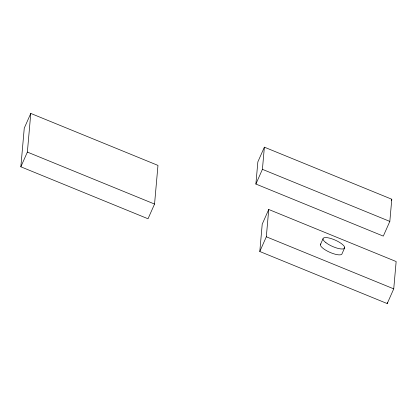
<?xml version="1.0" encoding="UTF-8"?>
<svg xmlns="http://www.w3.org/2000/svg" width="417" height="417" viewBox="0 0 417 417"><rect width="100%" height="100%" fill="white"/><g stroke="black" fill="none" stroke-linecap="round" stroke-linejoin="round"><path stroke-width="0.63" d="M20.85 166.8L24.264 128.144L30.785 113.429L157.97 165.403L154.551 204.059L148.03 218.774L20.85 166.8L27.371 152.08L30.785 113.429M255.892 184.048L257.852 161.885L264.373 147.17L391.787 199.237L389.827 221.401L383.306 236.116L255.892 184.048L262.413 169.333L264.373 147.17M259.801 251.503L262.215 224.184L268.736 209.47L396.15 261.542L393.737 288.856L387.216 303.571L259.801 251.503L266.322 236.788L268.736 209.47M387.216 303.571L387.325 302.304M320.381 244.727L322.987 238.842M344.703 247.714L342.091 253.599A11.78 3.445 23.9 0 1 329.503 252.16A11.78 3.445 23.9 0 1 320.829 243.945M391.266 200.415L391.787 199.237M262.413 169.333L389.827 221.401M266.322 236.788L393.737 288.856M27.371 152.08L154.551 204.059M325.943 242.689A11.78 3.445 23.9 0 0 344.249 248.496A11.78 3.445 23.9 0 0 331.343 238.644A11.78 3.445 23.9 0 0 325.943 242.689"/></g></svg>
